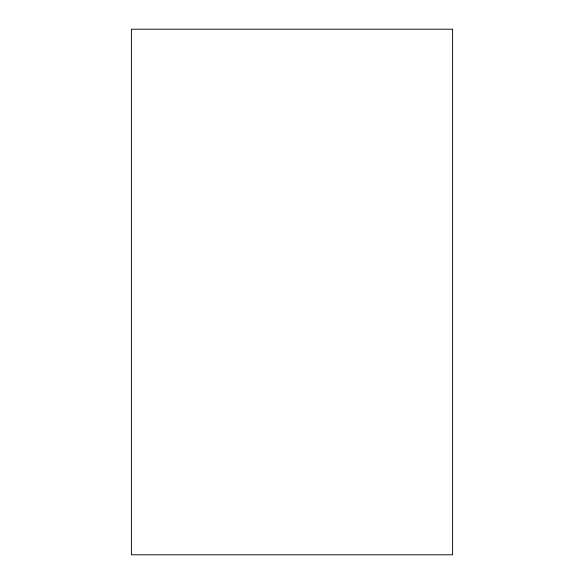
<?xml version="1.0" encoding="UTF-8"?>
<svg xmlns="http://www.w3.org/2000/svg" width="584" height="584" viewBox="0 0 584 584"><rect width="100%" height="100%" fill="white"/><g stroke="black" fill="none" stroke-linecap="round" stroke-linejoin="round"><path stroke-width="0.88" d="M452.6 29.2L131.4 29.2L131.4 554.8L452.6 554.8L452.6 29.2"/></g></svg>
